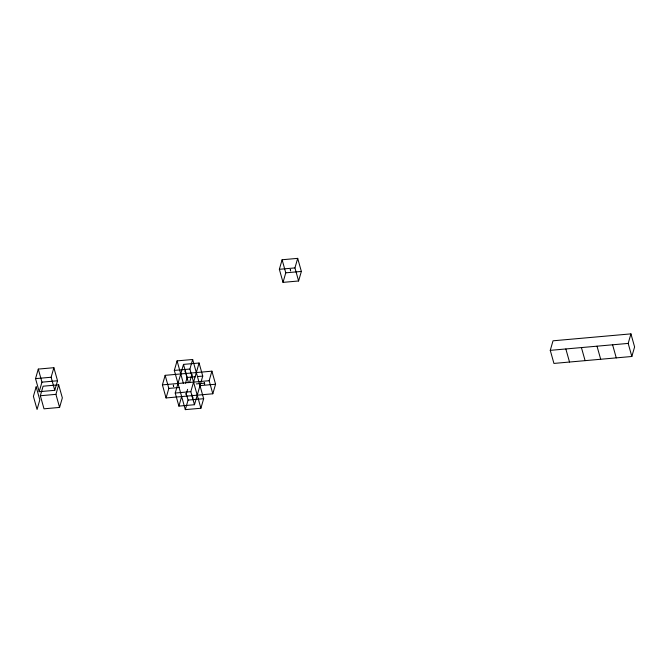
<?xml version="1.0" encoding="UTF-8"?>
<svg xmlns="http://www.w3.org/2000/svg" width="668" height="668" viewBox="0 0 668 668"><rect width="100%" height="100%" fill="white"/><g stroke="black" fill="none" stroke-linecap="round" stroke-linejoin="round"><path stroke-width="1" d="M186.489 394.479C186.021 396.308 185.737 391.815 186.439 393.778M173.647 386.521L173.304 385.035L173.638 385.853M290.597 270.941L290.254 269.454L290.597 270.273M35.538 378.631L38.293 369.087L53.874 367.701L57.54 380.768L54.784 390.312L39.203 391.699L35.538 378.631L51.119 377.245L53.874 367.701M39.203 391.699L41.959 382.154L38.293 369.087M40.339 395.748L43.094 386.204L58.675 384.81L62.341 397.886L59.586 407.43L44.005 408.816L40.339 395.748L55.92 394.354L58.675 384.81M162.399 384.877L165.155 375.332L211.906 371.174L215.572 384.242L212.816 393.786L166.065 397.953L162.399 384.877L209.151 380.718L211.906 371.174M166.065 397.953L168.82 388.409L165.155 375.332M174.323 370.423L177.078 360.879L192.66 359.493L203.656 398.704L200.901 408.248L185.32 409.634L174.323 370.423L189.904 369.037L192.66 359.493M175.233 393.034L183.491 364.402L199.081 363.016L202.746 376.084L194.48 404.716L178.899 406.111L175.233 393.034L190.814 391.648L199.081 363.016M178.899 406.111L181.654 396.567M185.504 383.198L187.157 377.478L183.491 364.402M186.23 394.103L187.608 389.335M189.537 382.655L191.741 375.015M185.32 409.634L188.067 400.09L186.764 395.423M279.358 269.296L282.105 259.752L297.694 258.366L301.36 271.433L298.604 280.977L283.023 282.372L279.358 269.296L294.939 267.91L297.694 258.366M283.023 282.372L285.77 272.828L282.105 259.752M550.265 350.349L553.02 340.805L630.934 333.875L634.6 346.942L631.845 356.487L553.931 363.425L550.265 350.349L628.179 343.41L630.934 333.875M191.95 375.758L191.641 374.105L191.9 374.481M285.77 272.828L301.36 271.433M41.959 382.154L57.54 380.768M187.157 377.478L195.473 376.735M197.553 376.552L202.746 376.084M196.258 383.916L204.567 383.173M168.82 388.409L179.208 387.482M199.991 385.628L215.572 384.242M188.067 400.09L203.656 398.704M192.81 397.093C191.9 395.848 192.776 400.09 192.91 397.777M628.179 343.41L631.845 356.487M612.598 344.805L616.263 357.873M597.017 346.191L600.682 359.259M581.427 347.577L585.093 360.645M565.846 348.963L569.512 362.031M294.939 267.91L298.604 280.977M209.151 380.718L212.816 393.786M189.904 369.037L200.901 408.248M185.32 371.491L188.459 382.697M191.866 394.83L192.651 397.635M190.814 391.648L194.48 404.716M177.078 360.879L183.358 383.282M51.119 377.245L54.784 390.312M55.92 394.354L59.586 407.43M185.529 371.157C184.702 369.187 185.32 374.072 185.579 371.633M204.333 382.597L204.675 384.083L204.333 382.597M36.155 386.822L33.4 396.366L37.066 409.434L39.821 399.89L36.155 386.822"/></g></svg>
